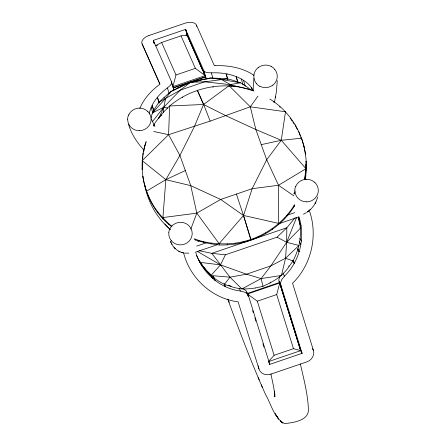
<?xml version="1.0" encoding="UTF-8"?>
<svg xmlns="http://www.w3.org/2000/svg" width="446" height="446" viewBox="0 0 446 446"><rect width="100%" height="100%" fill="white"/><g stroke="black" fill="none" stroke-linecap="round" stroke-linejoin="round"><path stroke-width="0.67" d="M304.796 179.348C311.057 148.791 296.551 115.297 269.858 99.09M171.509 226.562C146.21 207.29 135.612 171.264 146.177 141.293M255.363 287.982L262.973 286.321L269.964 282.998A41.4 21.375 -29.3 0 0 281.459 275.433L285.557 258.223L286.644 242.306L286.834 227.755L295.174 217.642M142.497 160.627L142.241 169.435L142.157 168.672M304.579 179.275L305.967 168.716L306.079 161.223L306.168 161.987M277.267 80.681L276.42 91.541L274.502 102.117M294.828 205.311C279.408 231.296 249.13 246.002 219.276 244.965L219.131 243.65L196.814 213.143L190.749 185.642L185.335 170.545L179.9 155.453L168.605 134.692L169.631 105.986C192.611 86.697 225.665 80.347 253.858 91.034M274.636 393.645L274.87 396.856L274.468 391.07L274.546 395.513L274.212 396.661L274.892 394.281M163.492 112.643L163.788 107.185L165.672 98.393L170.924 91.508A41.4 1.366 -25.9 0 1 182.62 85.671L189.606 82.265L197.221 80.687A41.4 0.747 -11.6 0 1 210.479 78.011A43.111 2.475 1.1 0 1 218.685 78.334L227.527 78.814L231.402 79.901A49.361 6.813 10.8 0 1 237.796 81.902L240.5 82.839A55.41 14.294 16.2 0 1 250.591 89.724M162.835 218.919L165.834 179.671L179.9 155.453L194.434 126.486L203.571 104.481L197.294 90.159L203.638 104.459L210.172 121.106L250.306 106.811L285.485 111.756L281.287 140.278L266.686 159.729L252.152 188.703L243.549 215.468L251.031 240.517M142.709 158.625L142.915 156.624M143.055 155.292L143.11 153.195M279.252 223.597L298.998 216.862A70.568 63.956 -26.3 0 1 301.072 225.966A67.681 61.342 -26.3 0 1 301.306 241.158L300.833 244.514A67.681 61.342 -26.3 0 1 299.171 251.644L299.093 251.828A61.459 55.7 -26.3 0 1 294.906 262.058M253.077 90.466L253.908 78.429M275.405 97.624L275.583 96.715M143.606 152.03L144.699 146.896M161.625 42.47L175.986 74.973L172.92 86.647L205.221 75.625L187.275 35.005L181.009 35.858L161.625 42.47L155.576 45.704M279.77 282.976L300.749 350.612L293.479 348.677L276.698 294.566L279.77 282.976L247.469 293.998L248.305 296.679M294.867 191.708L294.209 194.06L294.867 192.02M317.624 196.948C316.242 203.053 312.535 208.499 307.333 211.984L310.332 209.603M236.413 194.082L243.483 215.49L219.131 243.65C210.679 243.444 202.222 241.955 194.367 238.777M146.048 142.592L144.839 146.255L144.772 145.675M173.65 90.85L173.862 90.137A5.335 3.038 -16.5 0 0 173.734 89.128L171.353 81.35M190.816 229.054L196.814 213.143L220.664 199.446L252.152 188.703L278.516 185.263L305.967 168.716L281.287 140.278L255.837 129.541L225.921 115.737L203.571 104.481L169.631 105.986C163.543 111.801 157.951 118.196 153.496 125.359M210.908 275.522A55.778 38.205 25.2 0 1 200.098 262.354L199.552 261.289A55.494 44.031 86.7 0 0 210.406 274.491L210.925 275.511L213.779 277.813A49.361 30.016 15.3 0 0 220.447 282.229L224.438 284.358L233.609 287.375A43.111 24.218 2.7 0 0 241.91 288.936L261.139 278.583L270.845 265.894L286.644 242.306L296.54 217.615M149.259 113.892A67.045 38.172 -16.5 0 1 150.798 108.317L152.103 105.328L153.848 111.244M140.044 108.044C144.052 98.304 151.54 90.454 159.88 84.227L142.034 43.73A9.712 5.53 -16.5 0 1 148.953 35.507M268.654 362.057L269.785 364.36L302.087 353.338L280.729 284.554A5.335 4.834 -26.3 0 1 280.528 282.976L281.599 279.809L284.453 276.169A51.965 47.098 -26.3 0 0 294.209 263.374L294.895 262.058M128.615 115.135L129.078 114.187M158.77 118.368L163.788 107.185L180.318 90.114L190.576 82.337L210.484 78.011L221.272 79.421L240.5 82.839L229.946 84.612L204.658 81.813L189.606 82.265M197.405 251.444L220.486 264.879L246.504 274.195L261.139 278.583L281.465 275.438A43.111 22.478 -44.5 0 0 287.257 269.044L293.016 260.96L295.001 256.79A49.361 27.161 -56.9 0 0 297.917 249.108L298.976 245.473A55.41 34.258 -66 0 0 300.398 228.246A60.935 44.466 -73.8 0 0 298.513 216.929M277.05 237.183L286.644 242.306L298.976 245.473L285.557 258.223L270.845 265.894L246.504 274.195L229.963 277.195L210.925 275.511L220.486 264.879L225.364 254.817L277.05 237.183L286.834 227.755L252.614 239.43M167.757 108.094L163.788 107.185L152.454 112.883L153.664 110.608A49.361 9.667 -47.5 0 1 156.847 105.34L158.949 102.212L165.026 96.626A43.111 4.215 -38.3 0 1 170.924 91.508L190.576 82.337M315.043 203.683L315.283 203.22M315.684 202.423L315.924 201.96M153.647 126.112L154.288 124.925M219.131 243.65C248.896 245.874 279.28 230.108 294.672 204.552M279.898 276.358L278.828 279.525A5.335 4.834 -26.3 0 0 279.023 281.103L280.629 286.265M294.711 192.516L293.758 193.547M278.689 224.689L278.516 185.263L266.686 159.729L261.25 144.638L255.837 129.541L250.306 106.811L257.983 96.113M229.144 85.699L229.946 84.612L250.607 89.724A60.935 25.957 17.9 0 1 251.031 90.209M224.438 284.358L229.963 277.195L211.817 253.35L199.122 250.697M152.487 121.513L163.788 107.185M269.964 282.998L270.722 282.056M160.543 116.423L161.842 114.951M268.882 361.148L274.1 355.289L293.479 348.677M152.454 112.883L165.672 98.393L180.318 90.114L204.658 81.813L227.527 78.814M286.644 242.306L300.409 228.235L299.98 227.254M142.358 161.959L142.207 160.644L168.605 134.692L210.172 121.106M159.161 102.92L157.471 97.189A52.176 29.709 -16.5 0 1 167.451 87.907L170.506 85.169L171.743 82.956A5.335 3.038 -16.5 0 0 171.615 81.947L153.312 40.408L185.614 29.386L203.917 70.925A5.335 3.038 -16.5 0 0 204.58 71.734L207.111 72.631L211.354 72.86A51.965 29.587 -16.5 0 1 226.044 73.791L227.733 79.522M203.638 104.459L229.043 85.71L250.306 106.811M200.025 80.52L201.586 79.444M203.66 78.005L205.539 76.706L187.593 36.087L185.614 29.386L187.833 36.789M305.956 212.876L303.475 214.247M158.949 102.212L165.672 98.393M179.989 87.165L178.857 87.745L177.497 87.739M185.335 170.545L165.834 179.671L146.567 191.133L146.712 192.449M148.958 35.513L185.079 23.192A9.712 5.53 -16.5 0 1 196.496 25.149L214.331 65.651L215.117 65.646M155.632 45.799L157.611 45.124M185.954 35.451L187.275 35.005M175.986 74.973L195.365 68.355L205.221 75.625M205.539 76.706L173.238 87.728L174.486 87.734M174.096 87.728L204.697 77.286M197.873 241.437L199.167 240.996M196.703 246.097L206.509 242.752M286.906 215.323L294.75 212.647M217.358 244.715L195.632 252.129A68.695 62.262 -26.3 0 0 202.105 266.139A67.045 60.767 -26.3 0 0 211.616 277.468M249.325 240.556L211.817 253.35L225.364 254.817M247.223 293.507L279.514 282.452L281.03 285.54M247.469 293.998L257.32 301.178L276.698 294.566M268.447 361.634L300.749 350.612M261.25 144.638L281.287 140.278L301.613 138.227L303.971 146.65L305.449 154.171L305.382 153.591M196.162 81.334L199.384 80.654M192.187 82.12L194.227 81.741M142.937 177.068L142.876 176.488C145.29 191.719 151.93 206.437 162.69 217.603L196.814 213.143M188.803 253.15L184.493 253.094M215.29 65.64C228.659 65.3 242.63 67.658 253.891 75.257M220.486 264.879L200.081 262.36A59.981 46.557 31.1 0 1 196.491 255.335M194.462 239.63C202.484 242.395 210.852 244.046 219.276 244.965M224.907 286.41L225.631 286.772A52.176 47.293 -26.3 0 0 240.494 291.06L244.96 292.242L247.681 294.154A5.335 4.839 -26.3 0 1 248.428 295.575L269.785 364.36L269.25 363.267M227.298 74.047L226.194 73.835L227.889 79.572M153.692 131.464L168.605 134.692M278.544 223.374L243.505 215.44M181.433 252.391L183.401 252.915C177.424 251.773 172.63 247.056 170.534 241.453L171.041 242.518M285.557 258.223L293.016 260.96M243.254 288.791L245.975 290.703A5.335 4.839 -26.3 0 1 246.722 292.124L248.428 295.575M224.762 286.343L224.338 286.131A61.459 55.7 -26.3 0 1 215.206 280.45L212.123 277.914M221.272 79.421L234.239 86.741M178.673 251.176L179.141 251.416M179.498 251.583L179.967 251.817M271.235 66.471L270.265 66.014A11.747 11.317 -6.1 0 0 258.24 67.563M237.991 82.532L236.241 76.617A67.681 38.534 -16.5 0 1 241.325 79.009L243.466 80.286A67.681 38.534 -16.5 0 1 251.193 87.243A70.568 40.179 -16.5 0 1 253.261 90.382M207.022 79.126L206.699 78.914A5.335 3.038 -16.5 0 1 206.035 78.106L204.943 75.619M278.516 185.263L293.886 195.878M229.478 302.366L228.491 301.173L227.867 298.987M213.004 276.715L213.779 277.813M142.207 160.644L165.834 179.671L190.749 185.642L220.664 199.446L243.483 215.49L250.881 239.201M162.69 217.603L168.348 223.379L171.95 226.312M211.142 275.137L212.63 278.354M210.295 274.346L209.982 274.067M211.995 277.797L211.621 277.462M210.78 274.808L210.412 274.474M229.946 84.612L231.887 86.474M229.963 277.195L241.91 288.936A41.4 21.993 -12.6 0 0 255.363 287.993M174.564 247.915L175.3 248.706M173.89 247.207L174.631 247.998M143.919 150.112C137.173 142.648 131.269 134.079 128.548 124.283M312.228 348.688L313.399 350.311A9.712 8.803 -26.3 0 1 306.854 361.879L270.728 374.188A9.712 8.803 -26.3 0 1 258.936 368.898L238.119 301.836C212.112 298.619 189.762 278.081 183.568 252.698M291.004 119.333L292.102 120.927M292.832 121.987L293.925 123.581M219.934 78.39L220.441 79.237M154.901 126.547L151.384 119.177M297.504 129.808L294.957 124.596M299.043 220.753L299.205 221.478M299.483 222.744L301.072 225.966M299.907 238.32L301.306 241.158M299.411 241.637L300.833 244.514M297.727 248.712L299.171 251.644M297.694 248.996L299.093 251.828M292.805 260.213L294.282 263.201M292.805 260.531L294.209 263.374M282.976 273.181L284.453 276.169M279.023 281.103L280.729 284.554M300.387 349.887L302.087 353.338L300.493 350.088L279.514 282.452M239.101 288.228L240.494 291.06M224.187 283.84L225.631 286.772M224.082 283.846L225.475 286.678M213.573 277.156L215.201 280.456M213.233 276.704L213.411 277.061M213.45 277.15L215.033 280.35M200.516 262.917L202.105 266.139M247.212 293.474L248.734 296.562L246.722 292.124M171.459 243.36L171.966 244.425M156.256 75.669L142.034 43.73M156.518 76.26L157.572 78.63M157.839 79.221L159.947 83.948M228.285 300.66C239.876 332.209 251.773 363.668 265.476 394.37C271.229 403.998 273.916 418.203 284.609 423.594C292.922 422.719 309.318 420.673 308.409 409.027C307.729 393.695 303.715 378.771 300.348 363.875M181.009 35.858L195.365 68.355M171.799 84.11L172.641 86.011M187.995 37.163L189.104 39.683M189.383 40.313L189.94 41.578M190.219 42.208L191.328 44.728M191.607 45.358L194.384 51.664M194.662 52.293L195.772 54.813M196.05 55.443L196.608 56.709M196.887 57.339L197.996 59.859M198.275 60.489L200.221 64.904M200.494 65.534L202.439 69.944M203.554 72.469L204.664 74.989M172.92 87.271L173.734 89.128M258.145 377.528L259.215 380.02M261.323 384.92L262.449 387.552M300.253 135.835L298.658 131.364M300.755 137.073L301.507 138.923M309.173 210.194C318.293 235.092 311.559 264.757 292.57 283.255L313.399 350.311M280.813 286.862L281.922 290.441M282.112 291.037L288.222 310.723M288.406 311.319L289.521 314.898M289.705 315.495L293.596 328.022M293.78 328.618L294.89 332.198M295.079 332.794L296.189 336.373M296.373 336.97L300.253 349.452M257.32 301.178L274.1 355.289M252.614 310.572L253.239 312.585M254.878 317.87L255.909 321.204M262.895 343.732L263.926 347.049M306.748 212.24L306.842 212.552M251.193 87.243L252.213 90.7M243.466 80.286L245.255 86.34M241.325 79.009L243.059 84.885M237.824 82.471L236.079 76.573A61.459 34.989 -16.5 0 0 227.304 74.042M211.354 72.86L213.093 78.758M203.655 70.329L206.035 78.106M154.232 43.53L153.312 40.408L154.271 43.669M167.451 87.907L169.196 93.805M159.083 103.048L157.388 97.312L156.736 98.12A61.459 34.989 -16.5 0 0 152.192 105.2L153.926 111.099M151.166 107.414L152.816 112.994M298.552 218.802L298.775 219.733M261.139 278.583L262.973 286.321M270.889 373.871L273.638 386.938L274.703 394.231M258.24 365.759L258.948 368.892M196.485 25.149L196.714 26.437M187.019 34.108L187.248 35.396M303.882 145.887L303.971 146.65M305.967 168.716L306.112 170.032M305.125 176.705L305.209 177.469M290.552 118.039L290.636 118.803M294.037 205.734L294.12 206.498M279.893 106.522L279.976 107.285M289.504 212.268L289.571 212.848M273.738 101.671L273.799 102.251M284.325 218.172L284.409 218.93M272.3 228.558L272.383 229.322M265.571 232.946L265.638 233.526M258.424 236.497L258.507 237.261M243.142 241.715L243.226 242.479M235.237 243.293L235.304 243.873M213.021 86.786L213.082 87.366M227.209 243.94L227.293 244.703M211.159 243.131L211.242 243.895M203.292 241.687L203.359 242.262M182.687 97.133L182.749 97.713M195.604 239.318L195.694 240.082M158.754 117.811L158.821 118.385M168.348 223.379L168.432 224.137M157.683 211.861L157.767 212.619M153.301 205.483L153.363 206.063M149.577 198.537L149.661 199.301M144.353 184.014L144.437 184.778M164.117 97.434L164.173 98.438M305.755 164.34A81.233 78.24 -6.4 0 1 305.426 179.76M170.333 229.573A81.233 78.24 -6.4 0 1 144.521 183.417M170.155 229.428A78.033 75.162 -6.4 0 1 164.936 223.903M151.049 118.212A55.778 18.403 -52.8 0 1 152.437 112.894M298.809 219.281A59.089 47.432 39.7 0 0 298.636 218.44A70.568 63.956 -26.3 0 1 299.188 221.355M299.478 223.452A59.089 47.432 39.7 0 1 299.573 224.282M231.112 286.198A44.695 40.999 59.4 0 1 228.101 285.15M288.941 265.877A44.583 42.688 87.5 0 1 288.662 266.268M199.546 261.3A58.549 43.329 -83.1 0 1 199.117 260.57M209.915 273.889A68.695 62.262 -26.3 0 1 198.994 260.347M214.035 277.401A61.459 55.7 -26.3 0 1 213.5 276.999M209.43 273.549A68.695 62.262 -26.3 0 1 207.279 271.413M205.232 269.167A68.695 62.262 -26.3 0 1 201.52 264.372M209.23 273.381A67.045 60.767 -26.3 0 1 200.906 263.458M272.785 85.158A11.719 11.261 -5.3 0 1 259.84 86.234M274.725 69.32A11.747 11.317 -6.1 0 1 277.172 77.61A11.707 11.284 -6 0 1 272.801 85.175M259.756 86.318A11.747 11.317 -6.1 0 1 256.249 83.441M256.344 83.419A11.707 11.284 -6 0 1 253.925 75.157M271.263 66.487A11.707 11.284 -6 0 1 274.758 69.347M253.891 75.129A11.702 11.284 -6 0 1 258.256 67.558M139.369 130.678A11.719 11.267 -8.2 0 0 150.185 123.654A11.674 11.245 -6.4 0 0 151.11 119.311A11.747 11.317 -6.6 0 0 147.715 111.349M139.369 130.7A11.707 11.284 -6.5 0 1 131.113 127.444A11.747 11.317 -6.6 0 1 127.712 119.483M139.442 108.122A11.707 11.284 -6.5 0 1 147.698 111.389M129.111 114.137A11.747 11.317 -6.6 0 1 139.526 108.088M127.628 119.461A11.747 11.317 -6.6 0 1 128.543 115.09M168.794 232.377A11.747 11.312 -6.7 0 1 173.193 224.801A11.719 11.312 -7.6 0 1 186.188 223.686A11.674 11.245 -6.4 0 1 189.667 226.551A11.747 11.312 -6.7 0 1 192.115 234.836A11.702 11.267 -6.8 0 1 175.752 243.951L174.799 243.505A11.68 11.25 -6.6 0 1 171.27 240.645M171.314 240.673A11.702 11.267 -6.8 0 1 168.867 232.427M295.787 186.3A11.719 11.306 -4.5 0 1 306.631 179.259M314.887 182.52A11.747 11.312 -6.2 0 1 318.288 190.481A11.68 11.25 -6.2 0 1 317.385 194.83L316.922 195.777A11.73 11.306 -5.9 0 1 306.547 201.871M294.806 190.587A11.747 11.312 -6.2 0 1 295.737 186.216M306.558 201.821A11.68 11.25 -6.2 0 1 294.94 190.637M306.664 179.303A11.68 11.25 -6.2 0 1 314.898 182.565M281.643 422.1L280.183 420.963L282.831 423.059L281.643 422.1M276.96 416.441L275.132 413.659L278.717 419.14L276.96 416.441"/></g></svg>
